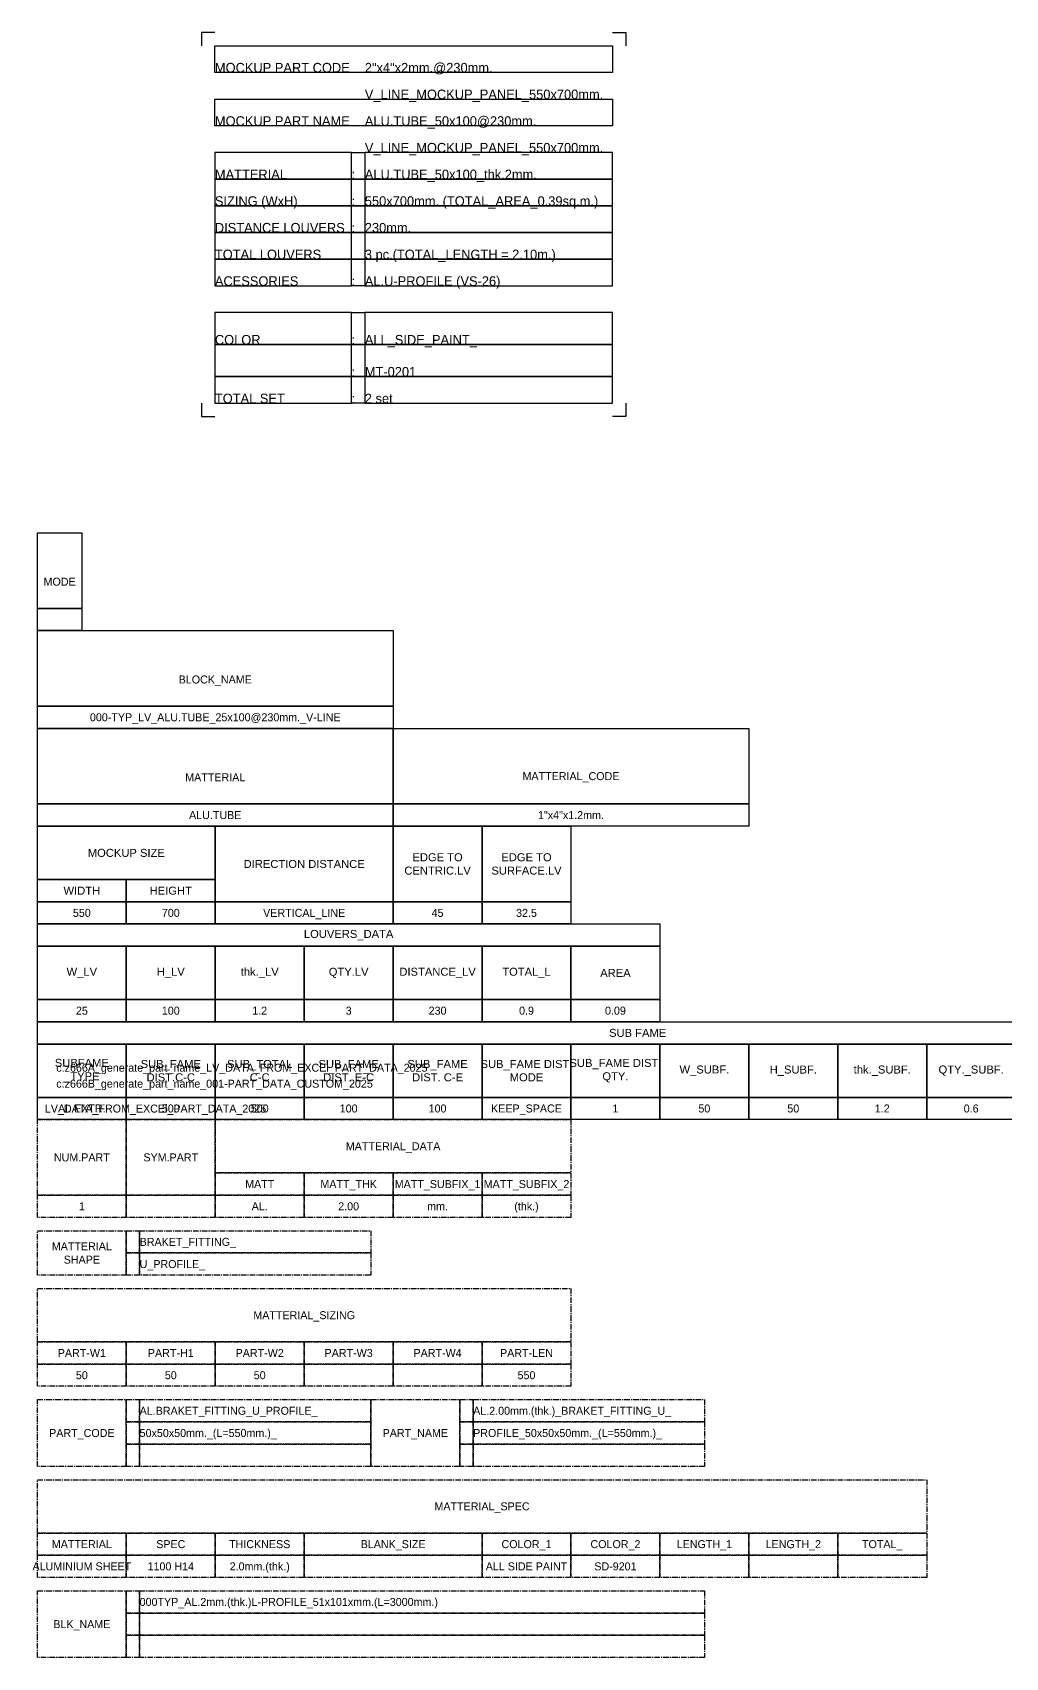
# Model space of a CAD drawing. Header units: millimetres. Extents: x -244126 to 368105, y -173968 to 259060.
# Drawn here: x 22565 to 23659, y 37720 to 39548 of the extents above; entities that cross this region are included whole.
import ezdxf
from ezdxf.enums import TextEntityAlignment as Align

# ---------------------------------------------------------------- set-up
doc = ezdxf.new("R2010")
doc.units = ezdxf.units.MM
doc.header["$MEASUREMENT"] = 0
doc.linetypes.add('BORDER2', pattern=[22.225, 6.35, -3.175, 6.35, -3.175, 0, -3.175])
doc.linetypes.add('CENTER', pattern=[2, 1.25, -0.25, 0.25, -0.25])
for name, color, linetype in [('000 - GRID', 8, 'CENTER'), ('000 - T E X T', 4, 'Continuous'), ('002 - STRUCTURAL STEEL', 4, 'Continuous'), ('A04_TUBE SERIES', 7, 'Continuous')]:
    doc.layers.add(name, color=color, linetype=linetype)
doc.styles.get("Standard").update_dxf_attribs({"font": 'arial.ttf'})
doc.styles.add('TA', font='Cordia New.ttf', dxfattribs={"height": 4.5})

# ---------------------------------------------------------------- blocks, each defined once
blk = doc.blocks.new('*U560')
at = {"layer": '002 - STRUCTURAL STEEL', "color": 0, "linetype": 'ByBlock'}
blk.add_lwpolyline([(0, 5), (10, 5), (10, 0), (0, 0)], close=True, dxfattribs=at)
blk = doc.blocks.new('*U561')
at = {"layer": '002 - STRUCTURAL STEEL', "color": 0, "linetype": 'ByBlock'}
blk.add_lwpolyline([(0, 17), (10, 17), (10, 0), (0, 0)], close=True, dxfattribs=at)
blk = doc.blocks.new('*U567')
at = {"layer": '002 - STRUCTURAL STEEL', "color": 0, "linetype": 'ByBlock'}
blk.add_lwpolyline([(0, 17), (80, 17), (80, 0), (0, 0)], close=True, dxfattribs=at)
blk = doc.blocks.new('*U4911')
at = {"layer": '002 - STRUCTURAL STEEL', "color": 0, "linetype": 'ByBlock'}
blk.add_lwpolyline([(0, 5), (80, 5), (80, 0), (0, 0)], close=True, dxfattribs=at)
blk = doc.blocks.new('*U568')
at = {"layer": '002 - STRUCTURAL STEEL', "color": 0, "linetype": 'ByBlock'}
blk.add_lwpolyline([(0, 12), (40, 12), (40, 0), (0, 0)], close=True, dxfattribs=at)
blk = doc.blocks.new('*U4914')
at = {"layer": '002 - STRUCTURAL STEEL', "color": 0, "linetype": 'ByBlock'}
blk.add_lwpolyline([(0, 5), (20, 5), (20, 0), (0, 0)], close=True, dxfattribs=at)
blk = doc.blocks.new('*U3045')
at = {"layer": '002 - STRUCTURAL STEEL', "color": 0, "linetype": 'ByBlock'}
blk.add_lwpolyline([(0, 17), (40, 17), (40, 0), (0, 0)], close=True, dxfattribs=at)
blk = doc.blocks.new('*U3044')
at = {"layer": '002 - STRUCTURAL STEEL', "color": 0, "linetype": 'ByBlock'}
blk.add_lwpolyline([(0, 17), (20, 17), (20, 0), (0, 0)], close=True, dxfattribs=at)
blk = doc.blocks.new('*U562')
at = {"layer": '002 - STRUCTURAL STEEL', "color": 0, "linetype": 'ByBlock'}
blk.add_lwpolyline([(0, 12), (20, 12), (20, 0), (0, 0)], close=True, dxfattribs=at)
blk = doc.blocks.new('*U563')
at = {"layer": '002 - STRUCTURAL STEEL', "color": 0, "linetype": 'ByBlock'}
blk.add_lwpolyline([(0, 12), (20, 12), (20, 0), (0, 0)], close=True, dxfattribs=at)
blk = doc.blocks.new('*U564')
at = {"layer": '002 - STRUCTURAL STEEL', "color": 0, "linetype": 'ByBlock'}
blk.add_lwpolyline([(0, 12), (20, 12), (20, 0), (0, 0)], close=True, dxfattribs=at)
blk = doc.blocks.new('*U565')
at = {"layer": '002 - STRUCTURAL STEEL', "color": 0, "linetype": 'ByBlock'}
blk.add_lwpolyline([(0, 5), (270, 5), (270, 0), (0, 0)], close=True, dxfattribs=at)
blk = doc.blocks.new('*U566')
at = {"layer": '002 - STRUCTURAL STEEL', "color": 0, "linetype": 'ByBlock'}
blk.add_lwpolyline([(0, 12), (20, 12), (20, 0), (0, 0)], close=True, dxfattribs=at)
blk = doc.blocks.new('*U570')
at = {"layer": '002 - STRUCTURAL STEEL', "color": 0, "linetype": 'ByBlock'}
blk.add_lwpolyline([(0, 12), (20, 12), (20, 0), (0, 0)], close=True, dxfattribs=at)
blk = doc.blocks.new('*U571')
at = {"layer": '002 - STRUCTURAL STEEL', "color": 0, "linetype": 'ByBlock'}
blk.add_lwpolyline([(0, 12), (20, 12), (20, 0), (0, 0)], close=True, dxfattribs=at)
blk = doc.blocks.new('*U572')
at = {"layer": '002 - STRUCTURAL STEEL', "color": 0, "linetype": 'ByBlock'}
blk.add_lwpolyline([(0, 12), (20, 12), (20, 0), (0, 0)], close=True, dxfattribs=at)
blk = doc.blocks.new('*U573')
at = {"layer": '002 - STRUCTURAL STEEL', "color": 0, "linetype": 'ByBlock'}
blk.add_lwpolyline([(0, 12), (20, 12), (20, 0), (0, 0)], close=True, dxfattribs=at)
blk = doc.blocks.new('*U574')
at = {"layer": '002 - STRUCTURAL STEEL', "color": 0, "linetype": 'ByBlock'}
blk.add_lwpolyline([(0, 12), (20, 12), (20, 0), (0, 0)], close=True, dxfattribs=at)
blk = doc.blocks.new('*U575')
at = {"layer": '002 - STRUCTURAL STEEL', "color": 0, "linetype": 'ByBlock'}
blk.add_lwpolyline([(0, 12), (50, 12), (50, 0), (0, 0)], close=True, dxfattribs=at)
blk = doc.blocks.new('*U4913')
at = {"layer": '002 - STRUCTURAL STEEL', "color": 0, "linetype": 'ByBlock'}
blk.add_lwpolyline([(0, 5), (40, 5), (40, 0), (0, 0)], close=True, dxfattribs=at)
blk = doc.blocks.new('*U569')
at = {"layer": '002 - STRUCTURAL STEEL', "color": 0, "linetype": 'ByBlock'}
blk.add_lwpolyline([(0, 5), (50, 5), (50, 0), (0, 0)], close=True, dxfattribs=at)
blk = doc.blocks.new('*U556')
at = {"layer": '002 - STRUCTURAL STEEL', "color": 0, "linetype": 'ByBlock'}
blk.add_lwpolyline([(0, 12), (20, 12), (20, 0), (0, 0)], close=True, dxfattribs=at)
blk = doc.blocks.new('*U557')
at = {"layer": '002 - STRUCTURAL STEEL', "color": 0, "linetype": 'ByBlock'}
blk.add_lwpolyline([(0, 12), (20, 12), (20, 0), (0, 0)], close=True, dxfattribs=at)
blk = doc.blocks.new('*U558')
at = {"layer": '002 - STRUCTURAL STEEL', "color": 0, "linetype": 'ByBlock'}
blk.add_lwpolyline([(0, 12), (20, 12), (20, 0), (0, 0)], close=True, dxfattribs=at)
blk = doc.blocks.new('*U559')
at = {"layer": '002 - STRUCTURAL STEEL', "color": 0, "linetype": 'ByBlock'}
blk.add_lwpolyline([(0, 12), (20, 12), (20, 0), (0, 0)], close=True, dxfattribs=at)
blk = doc.blocks.new('*U550')
at = {"layer": '002 - STRUCTURAL STEEL', "color": 0, "linetype": 'ByBlock'}
blk.add_lwpolyline([(0, 12), (20, 12), (20, 0), (0, 0)], close=True, dxfattribs=at)
blk = doc.blocks.new('*U551')
at = {"layer": '002 - STRUCTURAL STEEL', "color": 0, "linetype": 'ByBlock'}
blk.add_lwpolyline([(0, 12), (20, 12), (20, 0), (0, 0)], close=True, dxfattribs=at)
blk = doc.blocks.new('*U552')
at = {"layer": '002 - STRUCTURAL STEEL', "color": 0, "linetype": 'ByBlock'}
blk.add_lwpolyline([(0, 12), (20, 12), (20, 0), (0, 0)], close=True, dxfattribs=at)
blk = doc.blocks.new('*U553')
at = {"layer": '002 - STRUCTURAL STEEL', "color": 0, "linetype": 'ByBlock'}
blk.add_lwpolyline([(0, 12), (20, 12), (20, 0), (0, 0)], close=True, dxfattribs=at)
blk = doc.blocks.new('*U554')
at = {"layer": '002 - STRUCTURAL STEEL', "color": 0, "linetype": 'ByBlock'}
blk.add_lwpolyline([(0, 12), (20, 12), (20, 0), (0, 0)], close=True, dxfattribs=at)
blk = doc.blocks.new('*U555')
at = {"layer": '002 - STRUCTURAL STEEL', "color": 0, "linetype": 'ByBlock'}
blk.add_lwpolyline([(0, 5), (140, 5), (140, 0), (0, 0)], close=True, dxfattribs=at)
blk = doc.blocks.new('LV_DATA_FROM_EXCEl')
at = {"color": 0}
for name, p in [('*U561', (0, 115)), ('*U560', (0, 110)), ('*U567', (0, 93)), ('*U4911', (0, 88)), ('*U567', (0, 71)), ('*U567', (80, 71)), ('*U4911', (0, 66)), ('*U4911', (80, 66)), ('*U568', (0, 54)), ('*U3045', (40, 49)), ('*U3044', (80, 49)), ('*U3044', (100, 49)), ('*U4914', (0, 49)), ('*U4914', (20, 49)), ('*U4914', (0, 44)), ('*U4914', (20, 44)), ('*U4913', (40, 44)), ('*U4914', (80, 44)), ('*U4914', (100, 44)), ('*U555', (0, 39)), ('*U556', (0, 27)), ('*U557', (20, 27)), ('*U558', (40, 27)), ('*U559', (60, 27)), ('*U550', (80, 27)), ('*U551', (100, 27)), ('*U552', (120, 27)), ('*U4914', (0, 22)), ('*U4914', (20, 22)), ('*U4914', (40, 22)), ('*U4914', (60, 22)), ('*U4914', (80, 22)), ('*U4914', (100, 22)), ('*U4914', (120, 22)), ('*U565', (0, 17)), ('*U554', (0, 5)), ('*U553', (20, 5)), ('*U562', (40, 5)), ('*U563', (60, 5)), ('*U564', (80, 5)), ('*U566', (100, 5)), ('*U570', (120, 5)), ('*U571', (140, 5)), ('*U572', (160, 5)), ('*U573', (180, 5)), ('*U574', (200, 5)), ('*U575', (220, 5)), ('*U4914', (0, 0)), ('*U4914', (20, 0)), ('*U4914', (40, 0)), ('*U4914', (60, 0)), ('*U4914', (80, 0)), ('*U4914', (100, 0)), ('*U4914', (120, 0)), ('*U4914', (140, 0)), ('*U4914', (160, 0)), ('*U4914', (180, 0)), ('*U4914', (200, 0)), ('*U569', (220, 0))]:
    blk.add_blockref(name, p, dxfattribs=at)
at = {"color": 0, "style": 'TA'}
for s, p in [('MODE', (5, 121)), ('BLOCK_NAME', (40, 99))]:
    blk.add_text(s, height=1.8, dxfattribs=at).set_placement(p, align=Align.MIDDLE_CENTER)
at = {"color": 0}
for s, p in [('MOCKUP SIZE', (20, 60)), ('DIRECTION DISTANCE', (60, 57.5)), ('WIDTH', (10, 51.5)), ('HEIGHT', (30, 51.5))]:
    blk.add_text(s, height=1.8, dxfattribs=at).set_placement(p, align=Align.MIDDLE_CENTER)
at = {"color": 0, "char_height": 1.8, "width": 13.8921, "attachment_point": 5, "style": 'TA'}
for s, insert in [('MATTERIAL', (40, 77)), ('MATTERIAL_CODE', (120, 77))]:
    blk.add_mtext(s, dxfattribs=dict(at, insert=insert))
at = {"color": 0, "char_height": 1.8, "attachment_point": 5}
for s, insert, width in [('EDGE TO CENTRIC.LV', (90, 57.5), 20), ('EDGE TO SURFACE.LV', (110, 57.5), 20), ('LOUVERS_DATA', (70, 41.5), 140), ('W_LV', (10, 33), 20), ('H_LV', (30, 33), 20), ('thk._LV', (50, 33), 20), ('QTY.LV', (70, 33), 20), ('DISTANCE_LV', (90, 33), 20), ('TOTAL_L', (110, 33), 20), ('AREA', (130, 33), 20), ('SUB FAME', (135, 19.5), 200), ('SUBFAME^J_TYPE', (10, 11), 20), ('SUB_FAME DIST.C-C', (30, 11), 20), ('SUB_TOTAL\\PC-C', (50, 11), 20), ('SUB_FAME DIST. E-C', (70, 11), 20), ('SUB_FAME DIST. C-E', (90, 11), 20), ('SUB_FAME DIST.\\PMODE', (110, 11), 20), ('SUB_FAME DIST.\\PQTY.', (130, 11), 20), ('W_SUBF.', (150, 11.01), 20), ('H_SUBF.', (170, 11), 20), ('thk._SUBF.', (190, 11), 20), ('QTY._SUBF.', (210, 11), 20), ('SUB_TOTAL\\PE-C-C-E', (245.18, 11), 49.6483)]:
    blk.add_mtext(s, dxfattribs=dict(at, insert=insert, width=width))
at = {"style": 'TA'}
for tag, p in [('MODE_VALUE', (5, 112.5)), ('BLOCK_NAME_VALUE', (40, 90.5)), ('MATTERIAL_VALUE', (40, 68.5)), ('MATTERIAL_CODE_VALUE', (120, 68.5)), ('DIRECTION DISTANCE_VALUE', (60, 46.5)), ('EDGE TO CENTRIC.LV_VALUE', (90, 46.5)), ('EDGE TO SURFACE.LV_VALUE', (110, 46.5)), ('DISTANCE_LV_VALUE', (90, 24.5)), ('TOTAL_L_VALUE', (110, 24.5)), ('AREA_VALUE', (130, 24.5)), ('SUBFAME^J_TYPE_VALUE', (10, 2.5)), ('SUB_FAME_DIST._QTY._VALUE', (130, 2.5)), ('W_SUBF._VALUE', (150, 2.5)), ('H_SUBF._VALUE', (170, 2.5)), ('THK._SUBF._VALUE', (190, 2.5)), ('QTY._SUBF._VALUE', (210, 2.5)), ('SUB_TOTAL\\PE-C-C-E_VALUE', (245, 2.5))]:
    blk.add_attdef(tag, text='', height=1.8, dxfattribs=at).set_placement(p, align=Align.MIDDLE_CENTER)
at = {"color": 3, "style": 'TA'}
for tag, p in [('WIDTH_VALUE', (10, 46.5)), ('HEIGHT_VALUE', (30, 46.5)), ('W_LV_VALUE', (10, 24.5)), ('H_LV_VALUE', (30, 24.5)), ('THK._LV_VALUE', (50, 24.5)), ('QTY.LV_VALUE', (70, 24.5)), ('SUB_FAME DIST.C-C_VALUE', (30, 2.5))]:
    blk.add_attdef(tag, text='', height=1.8, dxfattribs=at).set_placement(p, align=Align.MIDDLE_CENTER)
at = {"style": 'TA', "flags": 8}
for tag, p in [('SUB_TOTAL\\PC-C_VALUE', (50, 2.5)), ('SUB_FAME DIST. E-C_VALUE', (70, 2.5)), ('SUB_FAME DIST. C-E_VALUE', (90, 2.5)), ('SUB_FAME DIST.\\PMODE_VALUE', (110, 2.5))]:
    blk.add_attdef(tag, text='', height=1.8, dxfattribs=at).set_placement(p, align=Align.MIDDLE_CENTER)
blk = doc.blocks.new('*U72')
at = {"layer": '002 - STRUCTURAL STEEL', "color": 0, "linetype": 'ByBlock'}
blk.add_lwpolyline([(0, 12), (80, 12), (80, 0), (0, 0)], close=True, dxfattribs=at)
blk = doc.blocks.new('*U70')
at = {"layer": '002 - STRUCTURAL STEEL', "color": 0, "linetype": 'ByBlock'}
blk.add_lwpolyline([(0, 10), (20, 10), (20, 0), (0, 0)], close=True, dxfattribs=at)
blk = doc.blocks.new('*U71')
at = {"layer": '002 - STRUCTURAL STEEL', "color": 0, "linetype": 'ByBlock'}
blk.add_lwpolyline([(0, 12), (120, 12), (120, 0), (0, 0)], close=True, dxfattribs=at)
blk = doc.blocks.new('*U73')
at = {"layer": '002 - STRUCTURAL STEEL', "color": 0, "linetype": 'ByBlock'}
blk.add_lwpolyline([(0, 15), (20, 15), (20, 0), (0, 0)], close=True, dxfattribs=at)
blk = doc.blocks.new('*U68')
at = {"layer": '002 - STRUCTURAL STEEL', "color": 0, "linetype": 'ByBlock'}
blk.add_lwpolyline([(0, 5), (52, 5), (52, 0), (0, 0)], close=True, dxfattribs=at)
blk = doc.blocks.new('*U69')
at = {"layer": '002 - STRUCTURAL STEEL', "color": 0, "linetype": 'ByBlock'}
blk.add_lwpolyline([(0, 5), (3, 5), (3, 0), (0, 0)], close=True, dxfattribs=at)
blk = doc.blocks.new('*U74')
at = {"layer": '002 - STRUCTURAL STEEL', "color": 0, "linetype": 'ByBlock'}
blk.add_lwpolyline([(0, 5), (127, 5), (127, 0), (0, 0)], close=True, dxfattribs=at)
blk = doc.blocks.new('*U175')
at = {"layer": '002 - STRUCTURAL STEEL', "color": 0, "linetype": 'ByBlock'}
blk.add_lwpolyline([(0, 12), (200, 12), (200, 0), (0, 0)], close=True, dxfattribs=at)
blk = doc.blocks.new('LV_DATA_FROM_EXCEl_PART_DATA_2025')
at = {"color": 0}
for name, p in [('*U3044', (0, -17)), ('*U3044', (20, -17)), ('*U72', (40, -12)), ('*U4914', (40, -17)), ('*U4914', (60, -17)), ('*U4914', (80, -17)), ('*U4914', (100, -17)), ('*U4914', (0, -22)), ('*U4914', (20, -22)), ('*U4914', (40, -22)), ('*U4914', (60, -22)), ('*U4914', (80, -22)), ('*U4914', (100, -22)), ('*U70', (0, -35)), ('*U69', (20, -30)), ('*U68', (23, -30)), ('*U69', (20, -35)), ('*U68', (23, -35)), ('*U71', (0, -50)), ('*U4914', (0, -55)), ('*U4914', (20, -55)), ('*U4914', (40, -55)), ('*U4914', (60, -55)), ('*U4914', (80, -55)), ('*U4914', (100, -55)), ('*U4914', (0, -60)), ('*U4914', (20, -60)), ('*U4914', (40, -60)), ('*U4914', (60, -60)), ('*U4914', (80, -60)), ('*U4914', (100, -60)), ('*U73', (0, -78)), ('*U69', (20, -68)), ('*U68', (23, -68)), ('*U73', (75, -78)), ('*U69', (95, -68)), ('*U68', (98, -68)), ('*U69', (20, -73)), ('*U68', (23, -73)), ('*U69', (95, -73)), ('*U68', (98, -73)), ('*U69', (20, -78)), ('*U68', (23, -78)), ('*U69', (95, -78)), ('*U68', (98, -78)), ('*U175', (0, -93)), ('*U4914', (0, -98)), ('*U4914', (20, -98)), ('*U4914', (40, -98)), ('*U4913', (60, -98)), ('*U4914', (100, -98)), ('*U4914', (120, -98)), ('*U4914', (140, -98)), ('*U4914', (160, -98)), ('*U4914', (180, -98)), ('*U4914', (0, -103)), ('*U4914', (20, -103)), ('*U4914', (40, -103)), ('*U4913', (60, -103)), ('*U4914', (100, -103)), ('*U4914', (120, -103)), ('*U4914', (140, -103)), ('*U4914', (160, -103)), ('*U4914', (180, -103)), ('*U73', (0, -121)), ('*U69', (20, -111)), ('*U74', (23, -111)), ('*U69', (20, -116)), ('*U74', (23, -116)), ('*U69', (20, -121)), ('*U74', (23, -121))]:
    blk.add_blockref(name, p, dxfattribs=at)
at = {"color": 0, "style": 'TA'}
for s, p in [('MATTERIAL_DATA', (80, -6)), ('NUM.PART', (10, -8.5)), ('SYM.PART', (30, -8.5)), ('MATT', (50, -14.5)), ('MATT_THK', (70, -14.5)), ('MATT_SUBFIX_1', (90, -14.5)), ('MATT_SUBFIX_2', (110, -14.5)), ('MATTERIAL', (10, -28.5)), ('SHAPE', (10, -31.5)), ('MATTERIAL_SIZING', (60, -44)), ('PART-W1', (10, -52.5)), ('PART-H1', (30, -52.5)), ('PART-W2', (50, -52.5)), ('PART-W3', (70, -52.5)), ('PART-W4', (90, -52.5)), ('PART-LEN', (110, -52.5)), ('PART_CODE', (10, -70.5)), ('PART_NAME', (85, -70.5)), ('MATTERIAL_SPEC', (100, -87)), ('MATTERIAL', (10, -95.5)), ('SPEC', (30, -95.5)), ('THICKNESS', (50, -95.5)), ('BLANK_SIZE', (80, -95.5)), ('COLOR_1', (110, -95.5)), ('COLOR_2', (130, -95.5)), ('LENGTH_1', (150, -95.5)), ('LENGTH_2', (170, -95.5)), ('TOTAL_', (190, -95.5)), ('BLK_NAME', (10, -113.5))]:
    blk.add_text(s, height=1.8, dxfattribs=at).set_placement(p, align=Align.MIDDLE_CENTER)
at = {"color": 3, "char_height": 1.8, "attachment_point": 1, "style": 'TA'}
for s, insert, width in [('c:z666A_generate_part_name_LV_DATA_FROM_EXCEl_PART_DATA_2025', (4.25, 12.57), 88.6913), ('c:z666B_generate_part_name_001-PART_DATA_CUSTOM_2025', (4.25, 8.98), 76.3713), ('LV_DATA_FROM_EXCEl_PART_DATA_2025', (1.69, 3.38), 51.7354)]:
    blk.add_mtext(s, dxfattribs=dict(at, insert=insert, width=width))
at = {"color": 0, "style": 'TA'}
for tag, p in [('NUM.PART_VALUE', (10, -19.5)), ('NO.CODE', (30, -19.5)), ('MATT_VALUE', (50, -19.5)), ('MATT_THK_VALUE', (70, -19.5)), ('MATT_SUBFIX_1_VALUE', (90, -19.5)), ('MATT_SUBFIX_2_VALUE', (110, -19.5)), ('PART-W1_VALUE', (10, -57.5)), ('PART-H1_VALUE', (30, -57.5)), ('PART-W2_VALUE', (50, -57.5)), ('PART-W3_VALUE', (70, -57.5)), ('PART-W4_VALUE', (90, -57.5)), ('PART-LEN_VALUE', (110, -57.5))]:
    blk.add_attdef(tag, text='', height=1.8, dxfattribs=at).set_placement(p, align=Align.MIDDLE_CENTER)
for tag, p in [('MATTERIAL_SHPAE_VALUE_1', (23, -27.5)), ('MATTERIAL_SHPAE_VALUE_2', (23, -32.5)), ('CODE_VALUE_1', (23, -65.5)), ('PART_NAME_VALUE_1', (98, -65.5)), ('CODE_VALUE_2', (23, -70.5)), ('PART_NAME_VALUE_2', (98, -70.5)), ('PART_NAME_VALUE_3', (98, -75.5)), ('BLK_NAME_VAL_VALUE', (23, -108.5))]:
    blk.add_attdef(tag, text='', height=1.8, dxfattribs=at).set_placement(p, align=Align.MIDDLE_LEFT)
at = {"style": 'TA'}
for tag, p in [('MATTERIAL_VALUE_1', (10, -100.5)), ('SPEC_VALUE', (30, -100.5)), ('THICKNESS_VALUE', (50, -100.5)), ('BLANK_SIZE_VALUE', (80, -100.5)), ('COATING_VALUE_1', (110, -100.5)), ('COATING_VALUE_2', (130, -100.5)), ('LENGTH_VALUE', (150, -100.5)), ('LENGTH_VALUE_2', (170, -100.5)), ('TOTAL__VALUE', (190, -100.5))]:
    blk.add_attdef(tag, text='', height=1.8, dxfattribs=at).set_placement(p, align=Align.MIDDLE_CENTER)
blk = doc.blocks.new('*U1565')
at = {"layer": 'Defpoints', "color": 250}
for points in [[(0, 2.5), (-2.5, 2.5), (-2.5, 0)], [(74.5, 2.5), (77, 2.5), (77, 0)], [(-2.5, -67), (-2.5, -69.5), (0, -69.5)], [(77, -67), (77, -69.5), (74.5, -69.5)]]:
    blk.add_lwpolyline(points, dxfattribs=at)
for points in [[(0, 0), (74.5, 0), (74.5, -5), (0, -5)], [(0, -10), (74.5, -10), (74.5, -15), (0, -15)], [(0, -25), (25.6, -25), (25.6, -20), (0, -20)], [(25.6, -20), (28.1, -20), (28.1, -25), (25.6, -25)], [(28.1, -25), (74.5, -25), (74.5, -20), (28.1, -20)], [(0, -30), (25.6, -30), (25.6, -25), (0, -25)], [(25.6, -25), (28.1, -25), (28.1, -30), (25.6, -30)], [(28.1, -30), (74.5, -30), (74.5, -25), (28.1, -25)], [(0, -35), (25.6, -35), (25.6, -30), (0, -30)], [(25.6, -30), (28.1, -30), (28.1, -35), (25.6, -35)], [(28.1, -35), (74.5, -35), (74.5, -30), (28.1, -30)], [(0, -40), (25.6, -40), (25.6, -35), (0, -35)], [(25.6, -35), (28.1, -35), (28.1, -40), (25.6, -40)], [(28.1, -40), (74.5, -40), (74.5, -35), (28.1, -35)], [(0, -45), (25.6, -45), (25.6, -40), (0, -40)], [(25.6, -40), (28.1, -40), (28.1, -45), (25.6, -45)], [(28.1, -45), (74.5, -45), (74.5, -40), (28.1, -40)], [(0, -56), (25.6, -56), (25.6, -50), (0, -50)], [(25.6, -50), (28.1, -50), (28.1, -56), (25.6, -56)], [(28.1, -56), (74.5, -56), (74.5, -50), (28.1, -50)], [(0, -62), (25.6, -62), (25.6, -56), (0, -56)], [(25.6, -56), (28.1, -56), (28.1, -62), (25.6, -62)], [(28.1, -62), (74.5, -62), (74.5, -56), (28.1, -56)], [(0, -67), (25.6, -67), (25.6, -62), (0, -62)], [(25.6, -62), (28.1, -62), (28.1, -67), (25.6, -67)], [(28.1, -67), (74.5, -67), (74.5, -62), (28.1, -62)]]:
    blk.add_lwpolyline(points, close=True, dxfattribs=at)
at = {"layer": '000 - T E X T', "linetype": 'BORDER2', "style": 'TA'}
for s, p in [('MOCKUP PART CODE', (0, -5)), ('MOCKUP PART NAME', (0, -15)), ('MATTERIAL', (0, -25)), (':', (25.6, -25)), ('SIZING (WxH)', (0, -30)), (':', (25.6, -30)), ('DISTANCE LOUVERS', (0, -35)), (':', (25.6, -35)), ('TOTAL LOUVERS', (0, -40)), ('ACESSORIES', (0, -45)), (':', (25.6, -45)), (':', (25.6, -56)), (':', (25.6, -62)), ('TOTAL SET', (0, -67)), (':', (25.6, -67))]:
    blk.add_text(s, height=1.8, dxfattribs=at).set_placement(p)
blk.add_text('COLOR', height=1.8, dxfattribs=at).set_placement((0, -55.1), align=Align.MIDDLE_LEFT)
at = {"layer": '000 - T E X T', "style": 'TA', "flags": 1}
blk.add_attdef('BLK_NAME', (0, 0), '', height=1.8, dxfattribs=at)
at = {"layer": '000 - T E X T', "style": 'TA'}
for tag, p in [('CODE_VALUE_1', (28.1, -5)), ('CODE_VALUE_2', (28.1, -10)), ('PART_NAME_VALUE_1', (28.1, -15)), ('PART_NAME_VALUE_2', (28.1, -20)), ('MATTERIAL_VALUE', (28.1, -25)), ('SIZING_VALUE', (28.1, -30)), ('DISTANCE_LOUVERS_VALUE', (28.1, -35)), ('TOTAL_LOUVERS_VALUE1', (28.1, -40)), ('ACESSORIES_VALUE1', (28.1, -45)), ('COATING_VALUE_1', (28.1, -56)), ('COATING_VALUE_2', (28.1, -62)), ('TOTAL_SET_VALUE', (28.1, -67))]:
    blk.add_attdef(tag, p, '', height=1.8, dxfattribs=at)

msp = doc.modelspace()

# ---------------------------------------------------------------- block references
at = {"layer": '000 - GRID'}
ref = msp.add_blockref('LV_DATA_FROM_EXCEl_PART_DATA_2025', (22570.34632, 38324.9947), dxfattribs=dict(at, xscale=5, yscale=5, zscale=5))
ref.add_attrib('NUM.PART_VALUE', '1', dxfattribs={"layer": '0', "color": 0, "height": 9, "style": 'TA'}).set_placement((22620.34632, 38227.4947), align=Align.MIDDLE_CENTER)
ref.add_attrib('MATT_VALUE', 'AL.', dxfattribs={"layer": '0', "color": 0, "height": 9, "style": 'TA'}).set_placement((22820.34632, 38227.4947), align=Align.MIDDLE_CENTER)
ref.add_attrib('MATT_THK_VALUE', '2.00', dxfattribs={"layer": '0', "color": 0, "height": 9, "style": 'TA'}).set_placement((22920.34632, 38227.4947), align=Align.MIDDLE_CENTER)
ref.add_attrib('MATT_SUBFIX_1_VALUE', 'mm.', dxfattribs={"layer": '0', "color": 0, "height": 9, "style": 'TA'}).set_placement((23020.34632, 38227.4947), align=Align.MIDDLE_CENTER)
ref.add_attrib('MATT_SUBFIX_2_VALUE', '(thk.)', dxfattribs={"layer": '0', "color": 0, "height": 9, "style": 'TA'}).set_placement((23120.34632, 38227.4947), align=Align.MIDDLE_CENTER)
ref.add_attrib('MATTERIAL_SHPAE_VALUE_1', 'BRAKET_FITTING_', dxfattribs={"layer": '0', "color": 0, "height": 9, "style": 'TA'}).set_placement((22685.34632, 38187.4947), align=Align.MIDDLE_LEFT)
ref.add_attrib('MATTERIAL_SHPAE_VALUE_2', 'U_PROFILE_', dxfattribs={"layer": '0', "color": 0, "height": 9, "style": 'TA'}).set_placement((22685.34632, 38162.4947), align=Align.MIDDLE_LEFT)
ref.add_attrib('PART-W1_VALUE', '50', dxfattribs={"layer": '0', "color": 0, "height": 9, "style": 'TA'}).set_placement((22620.34632, 38037.4947), align=Align.MIDDLE_CENTER)
ref.add_attrib('PART-H1_VALUE', '50', dxfattribs={"layer": '0', "color": 0, "height": 9, "style": 'TA'}).set_placement((22720.34632, 38037.4947), align=Align.MIDDLE_CENTER)
ref.add_attrib('PART-W2_VALUE', '50', dxfattribs={"layer": '0', "color": 0, "height": 9, "style": 'TA'}).set_placement((22820.34632, 38037.4947), align=Align.MIDDLE_CENTER)
ref.add_attrib('PART-LEN_VALUE', '550', dxfattribs={"layer": '0', "color": 0, "height": 9, "style": 'TA'}).set_placement((23120.34632, 38037.4947), align=Align.MIDDLE_CENTER)
ref.add_attrib('CODE_VALUE_1', 'AL.BRAKET_FITTING_U_PROFILE_', dxfattribs={"layer": '0', "color": 0, "height": 9, "style": 'TA'}).set_placement((22685.34632, 37997.4947), align=Align.MIDDLE_LEFT)
ref.add_attrib('CODE_VALUE_2', '50x50x50mm._(L=550mm.)_', dxfattribs={"layer": '0', "color": 0, "height": 9, "style": 'TA'}).set_placement((22685.34632, 37972.4947), align=Align.MIDDLE_LEFT)
ref.add_attrib('PART_NAME_VALUE_1', 'AL.2.00mm.(thk.)_BRAKET_FITTING_U_', dxfattribs={"layer": '0', "color": 0, "height": 9, "style": 'TA'}).set_placement((23060.34632, 37997.4947), align=Align.MIDDLE_LEFT)
ref.add_attrib('PART_NAME_VALUE_2', 'PROFILE_50x50x50mm._(L=550mm.)_', dxfattribs={"layer": '0', "color": 0, "height": 9, "style": 'TA'}).set_placement((23060.34632, 37972.4947), align=Align.MIDDLE_LEFT)
ref.add_attrib('MATTERIAL_VALUE_1', 'ALUMINIUM SHEET', dxfattribs={"layer": '0', "height": 9, "style": 'TA'}).set_placement((22620.34632, 37822.4947), align=Align.MIDDLE_CENTER)
ref.add_attrib('SPEC_VALUE', '1100 H14', dxfattribs={"layer": '0', "height": 9, "style": 'TA'}).set_placement((22720.34632, 37822.4947), align=Align.MIDDLE_CENTER)
ref.add_attrib('THICKNESS_VALUE', '2.0mm.(thk.)', dxfattribs={"layer": '0', "height": 9, "style": 'TA'}).set_placement((22820.34632, 37822.4947), align=Align.MIDDLE_CENTER)
ref.add_attrib('COATING_VALUE_1', 'ALL SIDE PAINT', dxfattribs={"layer": '0', "height": 9, "style": 'TA'}).set_placement((23120.34632, 37822.4947), align=Align.MIDDLE_CENTER)
ref.add_attrib('COATING_VALUE_2', 'SD-9201', dxfattribs={"layer": '0', "height": 9, "style": 'TA'}).set_placement((23220.34632, 37822.4947), align=Align.MIDDLE_CENTER)
ref.add_attrib('BLK_NAME_VAL_VALUE', '000TYP_AL.2mm.(thk.)L-PROFILE_51x101xmm.(L=3000mm.)', dxfattribs={"layer": '0', "color": 0, "height": 9, "style": 'TA'}).set_placement((22685.34632, 37782.4947), align=Align.MIDDLE_LEFT)
at = {"layer": 'A04_TUBE SERIES', "color": 3, "xscale": 6, "yscale": 6, "zscale": 6}
msp.add_blockref('*U1565', (22769.9381, 39532.67709), dxfattribs=at).add_auto_attribs({'CODE_VALUE_1': '2"x4"x2mm.@230mm.', 'CODE_VALUE_2': 'V_LINE_MOCKUP_PANEL_550x700mm.', 'PART_NAME_VALUE_1': 'ALU.TUBE_50x100@230mm.', 'PART_NAME_VALUE_2': 'V_LINE_MOCKUP_PANEL_550x700mm.', 'MATTERIAL_VALUE': 'ALU.TUBE_50x100_thk.2mm.', 'SIZING_VALUE': '550x700mm. (TOTAL_AREA_0.39sq.m.)', 'DISTANCE_LOUVERS_VALUE': '230mm.', 'TOTAL_LOUVERS_VALUE1': '3 pc.(TOTAL_LENGTH = 2.10m.)', 'ACESSORIES_VALUE1': 'AL.U-PROFILE (VS-26)', 'COATING_VALUE_1': 'ALL_SIDE_PAINT_', 'COATING_VALUE_2': 'MT-0201', 'TOTAL_SET_VALUE': '2 set'})
at = {"layer": 'A04_TUBE SERIES', "color": 3}
ref = msp.add_blockref('LV_DATA_FROM_EXCEl', (22570.34632, 38324.9947), dxfattribs=dict(at, xscale=5, yscale=5, zscale=5))
ref.add_attrib('BLOCK_NAME_VALUE', '000-TYP_LV_ALU.TUBE_25x100@230mm._V-LINE', dxfattribs={"layer": '0', "height": 9, "style": 'TA'}).set_placement((22770.34632, 38777.4947), align=Align.MIDDLE_CENTER)
ref.add_attrib('MATTERIAL_VALUE', 'ALU.TUBE', dxfattribs={"layer": '0', "height": 9, "style": 'TA'}).set_placement((22770.34632, 38667.4947), align=Align.MIDDLE_CENTER)
ref.add_attrib('MATTERIAL_CODE_VALUE', '1"x4"x1.2mm.', dxfattribs={"layer": '0', "height": 9, "style": 'TA'}).set_placement((23170.34632, 38667.4947), align=Align.MIDDLE_CENTER)
ref.add_attrib('WIDTH_VALUE', '550', dxfattribs={"layer": '0', "color": 3, "height": 9, "style": 'TA'}).set_placement((22620.34632, 38557.4947), align=Align.MIDDLE_CENTER)
ref.add_attrib('HEIGHT_VALUE', '700', dxfattribs={"layer": '0', "color": 3, "height": 9, "style": 'TA'}).set_placement((22720.34632, 38557.4947), align=Align.MIDDLE_CENTER)
ref.add_attrib('DIRECTION DISTANCE_VALUE', 'VERTICAL_LINE', dxfattribs={"layer": '0', "height": 9, "style": 'TA'}).set_placement((22870.34632, 38557.4947), align=Align.MIDDLE_CENTER)
ref.add_attrib('EDGE TO CENTRIC.LV_VALUE', '45', dxfattribs={"layer": '0', "height": 9, "style": 'TA'}).set_placement((23020.34632, 38557.4947), align=Align.MIDDLE_CENTER)
ref.add_attrib('EDGE TO SURFACE.LV_VALUE', '32.5', dxfattribs={"layer": '0', "height": 9, "style": 'TA'}).set_placement((23120.34632, 38557.4947), align=Align.MIDDLE_CENTER)
ref.add_attrib('W_LV_VALUE', '25', dxfattribs={"layer": '0', "color": 3, "height": 9, "style": 'TA'}).set_placement((22620.34632, 38447.4947), align=Align.MIDDLE_CENTER)
ref.add_attrib('H_LV_VALUE', '100', dxfattribs={"layer": '0', "color": 3, "height": 9, "style": 'TA'}).set_placement((22720.34632, 38447.4947), align=Align.MIDDLE_CENTER)
ref.add_attrib('THK._LV_VALUE', '1.2', dxfattribs={"layer": '0', "color": 3, "height": 9, "style": 'TA'}).set_placement((22820.34632, 38447.4947), align=Align.MIDDLE_CENTER)
ref.add_attrib('QTY.LV_VALUE', '3', dxfattribs={"layer": '0', "color": 3, "height": 9, "style": 'TA'}).set_placement((22920.34632, 38447.4947), align=Align.MIDDLE_CENTER)
ref.add_attrib('DISTANCE_LV_VALUE', '230', dxfattribs={"layer": '0', "height": 9, "style": 'TA'}).set_placement((23020.34632, 38447.4947), align=Align.MIDDLE_CENTER)
ref.add_attrib('TOTAL_L_VALUE', '0.9', dxfattribs={"layer": '0', "height": 9, "style": 'TA'}).set_placement((23120.34632, 38447.4947), align=Align.MIDDLE_CENTER)
ref.add_attrib('AREA_VALUE', '0.09', dxfattribs={"layer": '0', "height": 9, "style": 'TA'}).set_placement((23220.34632, 38447.4947), align=Align.MIDDLE_CENTER)
ref.add_attrib('SUBFAME^J_TYPE_VALUE', 'AL.EXTR.', dxfattribs={"layer": '0', "height": 9, "style": 'TA'}).set_placement((22620.34632, 38337.4947), align=Align.MIDDLE_CENTER)
ref.add_attrib('SUB_FAME DIST.C-C_VALUE', '500', dxfattribs={"layer": '0', "color": 3, "height": 9, "style": 'TA'}).set_placement((22720.34632, 38337.4947), align=Align.MIDDLE_CENTER)
ref.add_attrib('SUB_TOTAL\\PC-C_VALUE', '500', dxfattribs={"layer": '0', "height": 9, "style": 'TA'}).set_placement((22820.34632, 38337.4947), align=Align.MIDDLE_CENTER)
ref.add_attrib('SUB_FAME DIST. E-C_VALUE', '100', dxfattribs={"layer": '0', "height": 9, "style": 'TA'}).set_placement((22920.34632, 38337.4947), align=Align.MIDDLE_CENTER)
ref.add_attrib('SUB_FAME DIST. C-E_VALUE', '100', dxfattribs={"layer": '0', "height": 9, "style": 'TA'}).set_placement((23020.34632, 38337.4947), align=Align.MIDDLE_CENTER)
ref.add_attrib('SUB_FAME DIST.\\PMODE_VALUE', 'KEEP_SPACE', dxfattribs={"layer": '0', "height": 9, "style": 'TA'}).set_placement((23120.34632, 38337.4947), align=Align.MIDDLE_CENTER)
ref.add_attrib('SUB_FAME_DIST._QTY._VALUE', '1', dxfattribs={"layer": '0', "height": 9, "style": 'TA'}).set_placement((23220.34632, 38337.4947), align=Align.MIDDLE_CENTER)
ref.add_attrib('W_SUBF._VALUE', '50', dxfattribs={"layer": '0', "height": 9, "style": 'TA'}).set_placement((23320.34632, 38337.4947), align=Align.MIDDLE_CENTER)
ref.add_attrib('H_SUBF._VALUE', '50', dxfattribs={"layer": '0', "height": 9, "style": 'TA'}).set_placement((23420.34632, 38337.4947), align=Align.MIDDLE_CENTER)
ref.add_attrib('THK._SUBF._VALUE', '1.2', dxfattribs={"layer": '0', "height": 9, "style": 'TA'}).set_placement((23520.34632, 38337.4947), align=Align.MIDDLE_CENTER)
ref.add_attrib('QTY._SUBF._VALUE', '0.6', dxfattribs={"layer": '0', "height": 9, "style": 'TA'}).set_placement((23620.34632, 38337.4947), align=Align.MIDDLE_CENTER)
ref.add_attrib('SUB_TOTAL\\PE-C-C-E_VALUE', '296', dxfattribs={"layer": '0', "height": 9, "style": 'TA'}).set_placement((23795.34632, 38337.4947), align=Align.MIDDLE_CENTER)

doc.saveas('drawing.dxf')
